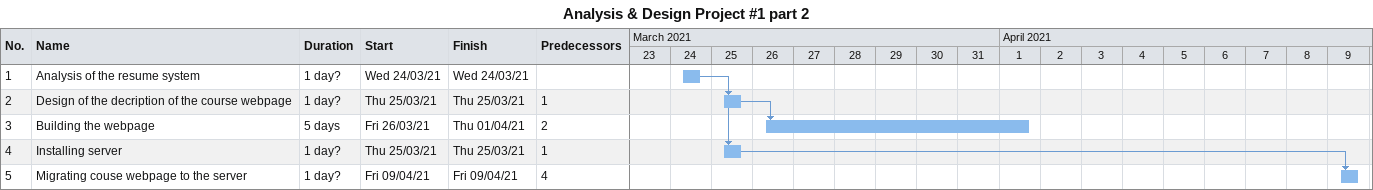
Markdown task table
Analysis & Design Project #1 part 2

| ID | Task | Duration | Start | Finish | Predecessors |
|---|---|---|---|---|---|
| 1 | Analysis of the resume system | 1d? | 2021-03-24 | 2021-03-24 |  |
| 2 | Design of the decription of the course webpage | 1d? | 2021-03-25 | 2021-03-25 | 1 |
| 3 | Building the webpage | 5d | 2021-03-26 | 2021-04-01 | 2 |
| 4 | Installing server | 1d? | 2021-03-25 | 2021-03-25 | 1 |
| 5 | Migrating couse webpage to the server | 1d? | 2021-04-09 | 2021-04-09 | 4 |
